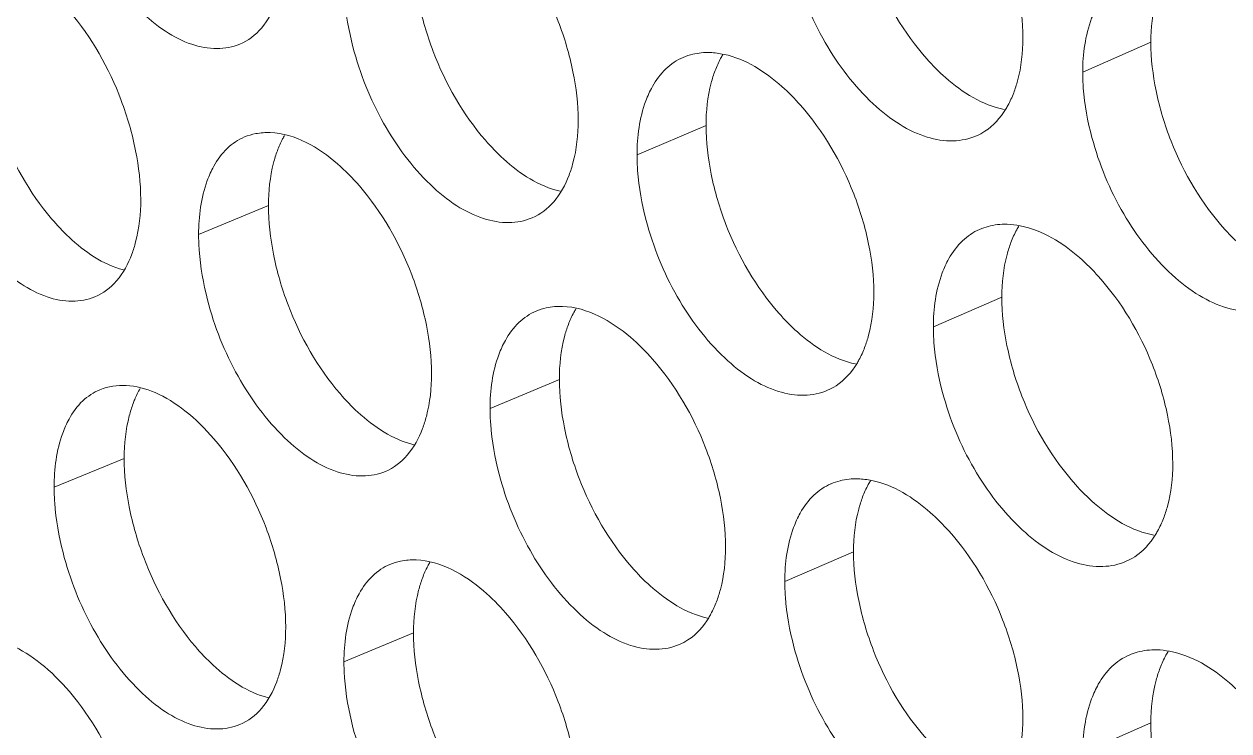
# Model space of a CAD drawing. Header units: millimetres. Extents: x 1177 to 4147, y 93 to 2194.
# Drawn here: x 2545.42 to 2559.37, y 957.03 to 965.21 of the extents above; entities that cross this region are included whole.
import ezdxf

# ---------------------------------------------------------------- set-up
doc = ezdxf.new("R2010")
doc.units = ezdxf.units.MM
doc.header["$LTSCALE"] = 0.1
doc.layers.get('0').update_dxf_attribs({"lineweight": 13})
doc.layers.add('标注', color=251, linetype='Continuous', lineweight=9)

# ---------------------------------------------------------------- blocks, each defined once
blk = doc.blocks.new('02')
at = {"layer": '标注'}
for p, q in [((4424.075, 969.841), (4422.948, 969.346)), ((4416.717, 968.466), (4415.576, 967.979)), ((4409.479, 967.143), (4408.324, 966.664)), ((4421.609, 965.627), (4420.477, 965.135)), ((4414.291, 964.269), (4413.145, 963.785)), ((4407.093, 962.963), (4405.934, 962.487)), ((4407.093, 962.963), (4405.934, 962.487)), ((4419.156, 961.419), (4418.02, 960.929)), ((4411.878, 960.078), (4410.728, 959.597)), ((4411.878, 960.078), (4410.728, 959.597)), ((4424.075, 958.591), (4422.948, 958.096))]:
    blk.add_line(p, q, dxfattribs=at)
for centre, radius, start, end in [((4416.719, 968.702), 0.968, 103.1675, 113.1121), ((4421.636, 965.846), 0.984, 104.7476, 113.5233), ((4414.281, 964.513), 0.96, 102.3564, 112.9065), ((4419.171, 961.646), 0.976, 103.9644, 113.3177), ((4411.856, 960.33), 0.952, 101.531, 112.7006), ((4411.856, 960.33), 0.952, 101.531, 112.7006), ((4424.114, 958.802), 0.993, 105.5171, 113.729)]:
    blk.add_arc(centre, radius, start, end, dxfattribs=at)
for points, knots in [([(4421.958, 969.911), (4421.958, 970.18), (4421.89, 970.739), (4421.566, 971.822), (4421.118, 972.582), (4420.738, 973.007)], [0, 0, 0, 0, 0.238776, 0.495052, 1, 1, 1, 1]), ([(4406.081, 972.654), (4406.194, 972.216), (4406.519, 971.392), (4407.152, 970.52), (4407.745, 970.021), (4408.183, 969.795), (4408.613, 969.713), (4408.886, 969.762), (4409.004, 969.811)], [0, 0, 0, 0, 0.303115, 0.587343, 0.711479, 0.819744, 0.914178, 1, 1, 1, 1]), ([(4419.156, 972.669), (4419.156, 972.399), (4419.223, 971.84), (4419.545, 970.757), (4419.99, 969.995), (4420.367, 969.57)], [0, 0, 0, 0, 0.23899, 0.49541, 1, 1, 1, 1]), ([(4414.602, 968.551), (4414.602, 968.821), (4414.535, 969.38), (4414.216, 970.464), (4413.776, 971.227), (4413.402, 971.656)], [0, 0, 0, 0, 0.238989, 0.495505, 1, 1, 1, 1]), ([(4411.878, 971.328), (4411.878, 971.059), (4411.944, 970.499), (4412.26, 969.415), (4412.697, 968.65), (4413.069, 968.221)], [0, 0, 0, 0, 0.239203, 0.495862, 1, 1, 1, 1]), ([(4418.171, 971.098), (4418.287, 970.658), (4418.626, 969.832), (4419.282, 968.966), (4419.895, 968.476), (4420.348, 968.259), (4420.791, 968.187), (4421.07, 968.243), (4421.191, 968.296)], [0, 0, 0, 0, 0.30069, 0.583702, 0.707914, 0.81685, 0.912547, 1, 1, 1, 1]), ([(4410.728, 970.847), (4410.728, 970.76), (4410.742, 970.395), (4410.807, 970.034), (4410.877, 969.765)], [0, 0, 0, 0, 0.238, 1, 1, 1, 1]), ([(4424.228, 970.748), (4424.203, 970.682), (4424.108, 970.389), (4424.075, 970.078), (4424.075, 969.841)], [0, 0, 0, 0, 0.230902, 1, 1, 1, 1]), ([(4407.367, 967.243), (4407.367, 967.512), (4407.301, 968.072), (4406.988, 969.157), (4406.555, 969.924), (4406.187, 970.356)], [0, 0, 0, 0, 0.239204, 0.495958, 1, 1, 1, 1]), ([(4409.004, 969.811), (4409.142, 969.868), (4409.405, 970.071), (4409.557, 970.36), (4409.616, 970.519)], [0, 0, 0, 0, 0.467218, 1, 1, 1, 1]), ([(4423.206, 970.477), (4423.163, 970.401), (4423.001, 970.045), (4422.948, 969.648), (4422.948, 969.346)], [0, 0, 0, 0, 0.224731, 1, 1, 1, 1]), ([(4404.721, 970.039), (4404.721, 969.769), (4404.786, 969.209), (4405.096, 968.124), (4405.525, 967.356), (4405.893, 966.923)], [0, 0, 0, 0, 0.239417, 0.496314, 1, 1, 1, 1]), ([(4410.877, 969.765), (4410.991, 969.326), (4411.321, 968.501), (4411.963, 967.631), (4412.564, 967.136), (4413.009, 966.914), (4413.444, 966.835), (4413.719, 966.887), (4413.839, 966.938)], [0, 0, 0, 0, 0.302139, 0.585875, 0.710041, 0.818575, 0.913518, 1, 1, 1, 1]), ([(4421.806, 969.004), (4421.831, 969.071), (4421.925, 969.364), (4421.958, 969.674), (4421.958, 969.911)], [0, 0, 0, 0, 0.230838, 1, 1, 1, 1]), ([(4424.075, 969.841), (4424.075, 969.571), (4424.143, 969.012), (4424.468, 967.93), (4424.918, 967.171), (4425.3, 966.748)], [0, 0, 0, 0, 0.238849, 0.49511, 1, 1, 1, 1]), ([(4416.339, 969.592), (4416.234, 969.548), (4416.032, 969.411), (4415.89, 969.216), (4415.83, 969.109)], [0, 0, 0, 0, 0.480026, 1, 1, 1, 1]), ([(4416.994, 969.637), (4416.982, 969.616), (4416.934, 969.531), (4416.894, 969.442), (4416.867, 969.373)], [0, 0, 0, 0, 0.242079, 1, 1, 1, 1]), ([(4418.279, 968.801), (4418.183, 968.91), (4417.827, 969.272), (4417.372, 969.566), (4417.015, 969.642)], [0, 0, 0, 0, 0.285173, 1, 1, 1, 1]), ([(4420.367, 969.57), (4420.465, 969.46), (4420.825, 969.094), (4421.289, 968.801), (4421.651, 968.73)], [0, 0, 0, 0, 0.285334, 1, 1, 1, 1]), ([(4416.867, 969.373), (4416.842, 969.306), (4416.749, 969.013), (4416.717, 968.703), (4416.717, 968.466)], [0, 0, 0, 0, 0.230459, 1, 1, 1, 1]), ([(4422.948, 969.346), (4422.948, 969.259), (4422.963, 968.895), (4423.029, 968.534), (4423.101, 968.265)], [0, 0, 0, 0, 0.23814, 1, 1, 1, 1]), ([(4415.83, 969.109), (4415.787, 969.033), (4415.627, 968.677), (4415.576, 968.281), (4415.576, 967.979)], [0, 0, 0, 0, 0.22403, 1, 1, 1, 1]), ([(4421.673, 968.733), (4421.686, 968.754), (4421.736, 968.841), (4421.778, 968.933), (4421.806, 969.004)], [0, 0, 0, 0, 0.242107, 1, 1, 1, 1]), ([(4419.493, 965.702), (4419.493, 965.971), (4419.425, 966.531), (4419.102, 967.613), (4418.657, 968.375), (4418.279, 968.801)], [0, 0, 0, 0, 0.238846, 0.495203, 1, 1, 1, 1]), ([(4421.191, 968.296), (4421.24, 968.317), (4421.433, 968.421), (4421.586, 968.592), (4421.673, 968.733)], [0, 0, 0, 0, 0.240804, 1, 1, 1, 1]), ([(4414.452, 967.646), (4414.477, 967.712), (4414.57, 968.005), (4414.602, 968.315), (4414.602, 968.551)], [0, 0, 0, 0, 0.230395, 1, 1, 1, 1]), ([(4403.704, 968.482), (4403.816, 968.044), (4404.139, 967.22), (4404.767, 966.348), (4405.356, 965.847), (4405.791, 965.62), (4406.218, 965.535), (4406.49, 965.583), (4406.608, 965.631)], [0, 0, 0, 0, 0.303606, 0.588083, 0.712204, 0.820335, 0.914512, 1, 1, 1, 1]), ([(4410.983, 967.467), (4410.871, 967.597), (4410.472, 968.008), (4409.918, 968.332), (4409.51, 968.348)], [0, 0, 0, 0, 0.295598, 1, 1, 1, 1]), ([(4416.717, 968.466), (4416.717, 968.197), (4416.783, 967.637), (4417.103, 966.554), (4417.545, 965.791), (4417.921, 965.364)], [0, 0, 0, 0, 0.23906, 0.495561, 1, 1, 1, 1]), ([(4409.084, 968.276), (4408.978, 968.232), (4408.775, 968.096), (4408.634, 967.9), (4408.574, 967.791)], [0, 0, 0, 0, 0.478627, 1, 1, 1, 1]), ([(4409.746, 968.302), (4409.735, 968.283), (4409.69, 968.201), (4409.652, 968.115), (4409.627, 968.048)], [0, 0, 0, 0, 0.242093, 1, 1, 1, 1]), ([(4413.069, 968.221), (4413.163, 968.113), (4413.51, 967.752), (4413.955, 967.458), (4414.306, 967.378)], [0, 0, 0, 0, 0.285361, 1, 1, 1, 1]), ([(4423.101, 968.265), (4423.219, 967.825), (4423.562, 966.998), (4424.227, 966.134), (4424.849, 965.648), (4425.308, 965.435), (4425.756, 965.367), (4426.038, 965.426), (4426.16, 965.481)], [0, 0, 0, 0, 0.299735, 0.582272, 0.706518, 0.81572, 0.911912, 1, 1, 1, 1]), ([(4409.627, 968.048), (4409.602, 967.982), (4409.511, 967.689), (4409.479, 967.379), (4409.479, 967.143)], [0, 0, 0, 0, 0.230017, 1, 1, 1, 1]), ([(4415.576, 967.979), (4415.576, 967.893), (4415.59, 967.528), (4415.656, 967.166), (4415.726, 966.898)], [0, 0, 0, 0, 0.238055, 1, 1, 1, 1]), ([(4408.574, 967.791), (4408.532, 967.716), (4408.375, 967.36), (4408.324, 966.965), (4408.324, 966.664)], [0, 0, 0, 0, 0.223347, 1, 1, 1, 1]), ([(4413.839, 966.938), (4413.976, 966.996), (4414.239, 967.199), (4414.392, 967.487), (4414.452, 967.646)], [0, 0, 0, 0, 0.468447, 1, 1, 1, 1]), ([(4412.177, 964.359), (4412.177, 964.629), (4412.11, 965.189), (4411.793, 966.273), (4411.355, 967.037), (4410.983, 967.467)], [0, 0, 0, 0, 0.23906, 0.495656, 1, 1, 1, 1]), ([(4407.219, 966.339), (4407.244, 966.405), (4407.335, 966.697), (4407.367, 967.007), (4407.367, 967.243)], [0, 0, 0, 0, 0.229953, 1, 1, 1, 1]), ([(4409.479, 967.143), (4409.479, 966.873), (4409.544, 966.313), (4409.858, 965.229), (4410.293, 964.463), (4410.664, 964.033)], [0, 0, 0, 0, 0.239274, 0.496012, 1, 1, 1, 1]), ([(4405.893, 966.923), (4405.983, 966.817), (4406.316, 966.461), (4406.742, 966.166), (4407.081, 966.078)], [0, 0, 0, 0, 0.285322, 1, 1, 1, 1]), ([(4415.726, 966.898), (4415.842, 966.459), (4416.177, 965.632), (4416.829, 964.765), (4417.438, 964.273), (4417.888, 964.055), (4418.328, 963.98), (4418.606, 964.036), (4418.727, 964.088)], [0, 0, 0, 0, 0.301171, 0.584422, 0.708619, 0.817421, 0.912868, 1, 1, 1, 1]), ([(4421.243, 966.749), (4421.138, 966.703), (4420.937, 966.567), (4420.795, 966.372), (4420.734, 966.265)], [0, 0, 0, 0, 0.480902, 1, 1, 1, 1]), ([(4421.893, 966.805), (4421.881, 966.784), (4421.83, 966.697), (4421.788, 966.605), (4421.761, 966.534)], [0, 0, 0, 0, 0.242091, 1, 1, 1, 1]), ([(4423.21, 965.969), (4423.111, 966.079), (4422.747, 966.444), (4422.279, 966.737), (4421.915, 966.808)], [0, 0, 0, 0, 0.285148, 1, 1, 1, 1]), ([(4425.3, 966.748), (4425.4, 966.637), (4425.769, 966.268), (4426.246, 965.976), (4426.614, 965.911)], [0, 0, 0, 0, 0.285283, 1, 1, 1, 1]), ([(4408.324, 966.664), (4408.324, 966.577), (4408.339, 966.213), (4408.403, 965.851), (4408.472, 965.582)], [0, 0, 0, 0, 0.237972, 1, 1, 1, 1]), ([(4406.608, 965.631), (4406.745, 965.688), (4407.009, 965.891), (4407.16, 966.179), (4407.219, 966.339)], [0, 0, 0, 0, 0.46659, 1, 1, 1, 1]), ([(4421.761, 966.534), (4421.736, 966.468), (4421.642, 966.174), (4421.609, 965.863), (4421.609, 965.627)], [0, 0, 0, 0, 0.230754, 1, 1, 1, 1]), ([(4420.734, 966.265), (4420.691, 966.189), (4420.53, 965.834), (4420.477, 965.436), (4420.477, 965.135)], [0, 0, 0, 0, 0.224496, 1, 1, 1, 1]), ([(4424.437, 962.876), (4424.437, 963.145), (4424.369, 963.704), (4424.042, 964.786), (4423.591, 965.545), (4423.21, 965.969)], [0, 0, 0, 0, 0.238705, 0.494901, 1, 1, 1, 1]), ([(4408.472, 965.582), (4408.585, 965.143), (4408.913, 964.318), (4409.551, 963.448), (4410.148, 962.951), (4410.589, 962.727), (4411.022, 962.646), (4411.296, 962.697), (4411.415, 962.747)], [0, 0, 0, 0, 0.302626, 0.586607, 0.710758, 0.819158, 0.913847, 1, 1, 1, 1]), ([(4419.341, 964.796), (4419.366, 964.862), (4419.46, 965.155), (4419.493, 965.465), (4419.493, 965.702)], [0, 0, 0, 0, 0.23069, 1, 1, 1, 1]), ([(4421.609, 965.627), (4421.609, 965.357), (4421.676, 964.798), (4422, 963.716), (4422.447, 962.955), (4422.827, 962.531)], [0, 0, 0, 0, 0.238919, 0.49526, 1, 1, 1, 1]), ([(4413.907, 965.398), (4413.802, 965.353), (4413.6, 965.217), (4413.458, 965.022), (4413.398, 964.914)], [0, 0, 0, 0, 0.479572, 1, 1, 1, 1]), ([(4415.834, 964.601), (4415.72, 964.73), (4415.315, 965.141), (4414.756, 965.46), (4414.345, 965.475)], [0, 0, 0, 0, 0.29472, 1, 1, 1, 1]), ([(4414.565, 965.436), (4414.553, 965.416), (4414.506, 965.332), (4414.466, 965.244), (4414.44, 965.175)], [0, 0, 0, 0, 0.242079, 1, 1, 1, 1]), ([(4417.921, 965.364), (4418.018, 965.255), (4418.373, 964.891), (4418.831, 964.598), (4419.189, 964.523)], [0, 0, 0, 0, 0.28535, 1, 1, 1, 1]), ([(4414.44, 965.175), (4414.415, 965.109), (4414.323, 964.816), (4414.291, 964.506), (4414.291, 964.269)], [0, 0, 0, 0, 0.230311, 1, 1, 1, 1]), ([(4420.477, 965.135), (4420.477, 965.048), (4420.492, 964.683), (4420.558, 964.322), (4420.629, 964.054)], [0, 0, 0, 0, 0.238111, 1, 1, 1, 1]), ([(4413.398, 964.914), (4413.356, 964.838), (4413.196, 964.483), (4413.145, 964.086), (4413.145, 963.785)], [0, 0, 0, 0, 0.2238, 1, 1, 1, 1]), ([(4419.211, 964.528), (4419.223, 964.548), (4419.273, 964.635), (4419.314, 964.725), (4419.341, 964.796)], [0, 0, 0, 0, 0.242099, 1, 1, 1, 1]), ([(4417.041, 961.499), (4417.041, 961.768), (4416.974, 962.327), (4416.653, 963.411), (4416.21, 964.173), (4415.834, 964.601)], [0, 0, 0, 0, 0.238918, 0.495354, 1, 1, 1, 1]), ([(4412.027, 963.454), (4412.052, 963.52), (4412.145, 963.813), (4412.177, 964.123), (4412.177, 964.359)], [0, 0, 0, 0, 0.230247, 1, 1, 1, 1]), ([(4418.727, 964.088), (4418.776, 964.109), (4418.971, 964.213), (4419.124, 964.385), (4419.211, 964.528)], [0, 0, 0, 0, 0.240491, 1, 1, 1, 1]), ([(4408.578, 963.284), (4408.433, 963.453), (4408.136, 963.749), (4407.641, 964.064), (4407.146, 964.199), (4406.827, 964.154), (4406.692, 964.098)], [0, 0, 0, 0, 0.30699, 0.573081, 0.799443, 1, 1, 1, 1]), ([(4408.578, 963.284), (4408.433, 963.453), (4408.136, 963.749), (4407.641, 964.064), (4407.146, 964.199), (4406.827, 964.154), (4406.692, 964.098)], [0, 0, 0, 0, 0.30699, 0.573081, 0.799443, 1, 1, 1, 1]), ([(4414.291, 964.269), (4414.291, 964), (4414.357, 963.44), (4414.675, 962.357), (4415.114, 961.593), (4415.489, 961.165)], [0, 0, 0, 0, 0.239131, 0.495711, 1, 1, 1, 1]), ([(4406.692, 964.098), (4406.587, 964.055), (4406.383, 963.919), (4406.242, 963.722), (4406.182, 963.613)], [0, 0, 0, 0, 0.478136, 1, 1, 1, 1]), ([(4406.692, 964.098), (4406.587, 964.055), (4406.383, 963.919), (4406.242, 963.722), (4406.182, 963.613)], [0, 0, 0, 0, 0.478136, 1, 1, 1, 1]), ([(4407.357, 964.118), (4407.323, 964.059), (4407.283, 963.976), (4407.249, 963.89), (4407.24, 963.868)], [0, 0, 0, 0, 0.741765, 1, 1, 1, 1]), ([(4407.357, 964.118), (4407.323, 964.059), (4407.283, 963.976), (4407.249, 963.89), (4407.24, 963.868)], [0, 0, 0, 0, 0.741765, 1, 1, 1, 1]), ([(4410.664, 964.033), (4410.756, 963.925), (4411.099, 963.566), (4411.537, 963.271), (4411.884, 963.189)], [0, 0, 0, 0, 0.285356, 1, 1, 1, 1]), ([(4420.629, 964.054), (4420.746, 963.614), (4421.087, 962.787), (4421.748, 961.922), (4422.365, 961.434), (4422.821, 961.219), (4423.267, 961.149), (4423.547, 961.207), (4423.669, 961.261)], [0, 0, 0, 0, 0.300212, 0.582985, 0.707214, 0.816283, 0.912228, 1, 1, 1, 1]), ([(4407.24, 963.868), (4407.216, 963.802), (4407.125, 963.509), (4407.093, 963.199), (4407.093, 962.963)], [0, 0, 0, 0, 0.229871, 1, 1, 1, 1]), ([(4407.24, 963.868), (4407.216, 963.802), (4407.125, 963.509), (4407.093, 963.199), (4407.093, 962.963)], [0, 0, 0, 0, 0.229871, 1, 1, 1, 1]), ([(4413.145, 963.785), (4413.145, 963.699), (4413.16, 963.334), (4413.224, 962.972), (4413.295, 962.703)], [0, 0, 0, 0, 0.238027, 1, 1, 1, 1]), ([(4406.182, 963.613), (4406.141, 963.538), (4405.984, 963.183), (4405.934, 962.788), (4405.934, 962.487)], [0, 0, 0, 0, 0.223124, 1, 1, 1, 1]), ([(4406.182, 963.613), (4406.141, 963.538), (4405.984, 963.183), (4405.934, 962.788), (4405.934, 962.487)], [0, 0, 0, 0, 0.223124, 1, 1, 1, 1]), ([(4411.415, 962.747), (4411.552, 962.804), (4411.815, 963.007), (4411.967, 963.296), (4412.027, 963.454)], [0, 0, 0, 0, 0.467837, 1, 1, 1, 1]), ([(4409.765, 960.173), (4409.765, 960.443), (4409.699, 961.003), (4409.384, 962.087), (4408.949, 962.853), (4408.578, 963.284)], [0, 0, 0, 0, 0.239132, 0.495807, 1, 1, 1, 1]), ([(4409.765, 960.173), (4409.765, 960.443), (4409.699, 961.003), (4409.384, 962.087), (4408.949, 962.853), (4408.578, 963.284)], [0, 0, 0, 0, 0.239132, 0.495807, 1, 1, 1, 1]), ([(4407.093, 962.963), (4407.093, 962.693), (4407.158, 962.134), (4407.471, 961.049), (4407.902, 960.282), (4408.271, 959.85)], [0, 0, 0, 0, 0.239345, 0.496163, 1, 1, 1, 1]), ([(4407.093, 962.963), (4407.093, 962.693), (4407.158, 962.134), (4407.471, 961.049), (4407.902, 960.282), (4408.271, 959.85)], [0, 0, 0, 0, 0.239345, 0.496163, 1, 1, 1, 1]), ([(4424.284, 961.969), (4424.309, 962.035), (4424.404, 962.328), (4424.437, 962.639), (4424.437, 962.876)], [0, 0, 0, 0, 0.230986, 1, 1, 1, 1]), ([(4413.295, 962.703), (4413.409, 962.264), (4413.742, 961.439), (4414.389, 960.57), (4414.994, 960.077), (4415.442, 959.856), (4415.879, 959.78), (4416.156, 959.834), (4416.276, 959.885)], [0, 0, 0, 0, 0.301654, 0.585147, 0.709328, 0.817996, 0.913192, 1, 1, 1, 1]), ([(4419.437, 962.593), (4419.425, 962.572), (4419.375, 962.486), (4419.334, 962.396), (4419.308, 962.325)], [0, 0, 0, 0, 0.242083, 1, 1, 1, 1]), ([(4420.738, 961.757), (4420.64, 961.867), (4420.28, 962.23), (4419.819, 962.523), (4419.459, 962.597)], [0, 0, 0, 0, 0.285164, 1, 1, 1, 1]), ([(4405.934, 962.487), (4405.934, 962.4), (4405.948, 962.036), (4406.012, 961.673), (4406.081, 961.404)], [0, 0, 0, 0, 0.237945, 1, 1, 1, 1]), ([(4405.934, 962.487), (4405.934, 962.4), (4405.948, 962.036), (4406.012, 961.673), (4406.081, 961.404)], [0, 0, 0, 0, 0.237945, 1, 1, 1, 1]), ([(4418.784, 962.543), (4418.68, 962.498), (4418.478, 962.361), (4418.336, 962.166), (4418.275, 962.059)], [0, 0, 0, 0, 0.48047, 1, 1, 1, 1]), ([(4422.827, 962.531), (4422.926, 962.42), (4423.29, 962.053), (4423.761, 961.761), (4424.126, 961.692)], [0, 0, 0, 0, 0.285312, 1, 1, 1, 1]), ([(4419.308, 962.325), (4419.282, 962.259), (4419.189, 961.966), (4419.156, 961.655), (4419.156, 961.419)], [0, 0, 0, 0, 0.230606, 1, 1, 1, 1]), ([(4418.275, 962.059), (4418.233, 961.983), (4418.072, 961.628), (4418.02, 961.231), (4418.02, 960.929)], [0, 0, 0, 0, 0.224262, 1, 1, 1, 1]), ([(4424.148, 961.694), (4424.161, 961.715), (4424.213, 961.804), (4424.256, 961.897), (4424.284, 961.969)], [0, 0, 0, 0, 0.242119, 1, 1, 1, 1]), ([(4421.958, 958.661), (4421.958, 958.93), (4421.89, 959.489), (4421.566, 960.572), (4421.118, 961.332), (4420.738, 961.757)], [0, 0, 0, 0, 0.238776, 0.495052, 1, 1, 1, 1]), ([(4423.669, 961.261), (4423.717, 961.282), (4423.909, 961.385), (4424.061, 961.554), (4424.148, 961.694)], [0, 0, 0, 0, 0.241108, 1, 1, 1, 1]), ([(4406.081, 961.404), (4406.194, 960.966), (4406.519, 960.142), (4407.152, 959.27), (4407.745, 958.771), (4408.183, 958.545), (4408.613, 958.463), (4408.886, 958.512), (4409.004, 958.561)], [0, 0, 0, 0, 0.303115, 0.587343, 0.711479, 0.819744, 0.914178, 1, 1, 1, 1]), ([(4406.081, 961.404), (4406.194, 960.966), (4406.519, 960.142), (4407.152, 959.27), (4407.745, 958.771), (4408.183, 958.545), (4408.613, 958.463), (4408.886, 958.512), (4409.004, 958.561)], [0, 0, 0, 0, 0.303115, 0.587343, 0.711479, 0.819744, 0.914178, 1, 1, 1, 1]), ([(4416.89, 960.593), (4416.915, 960.659), (4417.008, 960.952), (4417.041, 961.262), (4417.041, 961.499)], [0, 0, 0, 0, 0.230542, 1, 1, 1, 1]), ([(4419.156, 961.419), (4419.156, 961.149), (4419.223, 960.59), (4419.545, 959.507), (4419.99, 958.745), (4420.367, 958.32)], [0, 0, 0, 0, 0.23899, 0.49541, 1, 1, 1, 1]), ([(4411.489, 961.209), (4411.384, 961.165), (4411.181, 961.029), (4411.039, 960.833), (4410.979, 960.725)], [0, 0, 0, 0, 0.479105, 1, 1, 1, 1]), ([(4411.489, 961.209), (4411.384, 961.165), (4411.181, 961.029), (4411.039, 960.833), (4410.979, 960.725)], [0, 0, 0, 0, 0.479105, 1, 1, 1, 1]), ([(4413.402, 960.406), (4413.289, 960.535), (4412.887, 960.947), (4412.33, 961.268), (4411.921, 961.284)], [0, 0, 0, 0, 0.295157, 1, 1, 1, 1]), ([(4413.402, 960.406), (4413.289, 960.535), (4412.887, 960.947), (4412.33, 961.268), (4411.921, 961.284)], [0, 0, 0, 0, 0.295157, 1, 1, 1, 1]), ([(4412.149, 961.241), (4412.137, 961.222), (4412.091, 961.139), (4412.052, 961.051), (4412.027, 960.984)], [0, 0, 0, 0, 0.242084, 1, 1, 1, 1]), ([(4412.149, 961.241), (4412.137, 961.222), (4412.091, 961.139), (4412.052, 961.051), (4412.027, 960.984)], [0, 0, 0, 0, 0.242084, 1, 1, 1, 1]), ([(4415.489, 961.165), (4415.584, 961.056), (4415.935, 960.694), (4416.387, 960.4), (4416.741, 960.323)], [0, 0, 0, 0, 0.285359, 1, 1, 1, 1]), ([(4412.027, 960.984), (4412.002, 960.918), (4411.91, 960.625), (4411.878, 960.315), (4411.878, 960.078)], [0, 0, 0, 0, 0.230164, 1, 1, 1, 1]), ([(4412.027, 960.984), (4412.002, 960.918), (4411.91, 960.625), (4411.878, 960.315), (4411.878, 960.078)], [0, 0, 0, 0, 0.230164, 1, 1, 1, 1]), ([(4418.02, 960.929), (4418.02, 960.842), (4418.034, 960.478), (4418.1, 960.116), (4418.171, 959.848)], [0, 0, 0, 0, 0.238083, 1, 1, 1, 1]), ([(4410.979, 960.725), (4410.937, 960.649), (4410.779, 960.294), (4410.728, 959.898), (4410.728, 959.597)], [0, 0, 0, 0, 0.223573, 1, 1, 1, 1]), ([(4410.979, 960.725), (4410.937, 960.649), (4410.779, 960.294), (4410.728, 959.898), (4410.728, 959.597)], [0, 0, 0, 0, 0.223573, 1, 1, 1, 1]), ([(4416.762, 960.328), (4416.774, 960.349), (4416.823, 960.434), (4416.863, 960.524), (4416.89, 960.593)], [0, 0, 0, 0, 0.242095, 1, 1, 1, 1]), ([(4414.602, 957.301), (4414.602, 957.571), (4414.535, 958.13), (4414.216, 959.214), (4413.776, 959.977), (4413.402, 960.406)], [0, 0, 0, 0, 0.238989, 0.495505, 1, 1, 1, 1]), ([(4414.602, 957.301), (4414.602, 957.571), (4414.535, 958.13), (4414.216, 959.214), (4413.776, 959.977), (4413.402, 960.406)], [0, 0, 0, 0, 0.238989, 0.495505, 1, 1, 1, 1]), ([(4409.616, 959.269), (4409.641, 959.335), (4409.733, 959.628), (4409.765, 959.937), (4409.765, 960.173)], [0, 0, 0, 0, 0.2301, 1, 1, 1, 1]), ([(4409.616, 959.269), (4409.641, 959.335), (4409.733, 959.628), (4409.765, 959.937), (4409.765, 960.173)], [0, 0, 0, 0, 0.2301, 1, 1, 1, 1]), ([(4416.276, 959.885), (4416.325, 959.906), (4416.522, 960.01), (4416.675, 960.184), (4416.762, 960.328)], [0, 0, 0, 0, 0.240168, 1, 1, 1, 1]), ([(4406.187, 959.106), (4406.042, 959.275), (4405.748, 959.571), (4405.257, 959.888), (4404.765, 960.024), (4404.448, 959.981), (4404.314, 959.926)], [0, 0, 0, 0, 0.307488, 0.573733, 0.799889, 1, 1, 1, 1]), ([(4411.878, 960.078), (4411.878, 959.809), (4411.944, 959.249), (4412.26, 958.165), (4412.697, 957.4), (4413.069, 956.971)], [0, 0, 0, 0, 0.239203, 0.495862, 1, 1, 1, 1]), ([(4411.878, 960.078), (4411.878, 959.809), (4411.944, 959.249), (4412.26, 958.165), (4412.697, 957.4), (4413.069, 956.971)], [0, 0, 0, 0, 0.239203, 0.495862, 1, 1, 1, 1]), ([(4408.271, 959.85), (4408.363, 959.743), (4408.701, 959.386), (4409.133, 959.091), (4409.476, 959.006)], [0, 0, 0, 0, 0.285343, 1, 1, 1, 1]), ([(4408.271, 959.85), (4408.363, 959.743), (4408.701, 959.386), (4409.133, 959.091), (4409.476, 959.006)], [0, 0, 0, 0, 0.285343, 1, 1, 1, 1]), ([(4418.171, 959.848), (4418.287, 959.408), (4418.626, 958.582), (4419.282, 957.716), (4419.895, 957.226), (4420.348, 957.009), (4420.791, 956.937), (4421.07, 956.993), (4421.191, 957.046)], [0, 0, 0, 0, 0.30069, 0.583702, 0.707914, 0.81685, 0.912547, 1, 1, 1, 1]), ([(4424.363, 959.772), (4424.35, 959.751), (4424.298, 959.663), (4424.256, 959.57), (4424.228, 959.498)], [0, 0, 0, 0, 0.242103, 1, 1, 1, 1]), ([(4425.696, 958.937), (4425.596, 959.047), (4425.227, 959.414), (4424.752, 959.706), (4424.385, 959.774)], [0, 0, 0, 0, 0.285125, 1, 1, 1, 1]), ([(4410.728, 959.597), (4410.728, 959.51), (4410.742, 959.145), (4410.807, 958.784), (4410.877, 958.515)], [0, 0, 0, 0, 0.238, 1, 1, 1, 1]), ([(4410.728, 959.597), (4410.728, 959.51), (4410.742, 959.145), (4410.807, 958.784), (4410.877, 958.515)], [0, 0, 0, 0, 0.238, 1, 1, 1, 1]), ([(4423.715, 959.711), (4423.61, 959.665), (4423.41, 959.528), (4423.267, 959.334), (4423.206, 959.227)], [0, 0, 0, 0, 0.481324, 1, 1, 1, 1]), ([(4424.228, 959.498), (4424.203, 959.432), (4424.108, 959.139), (4424.075, 958.828), (4424.075, 958.591)], [0, 0, 0, 0, 0.230902, 1, 1, 1, 1]), ([(4409.004, 958.561), (4409.142, 958.618), (4409.405, 958.821), (4409.557, 959.11), (4409.616, 959.269)], [0, 0, 0, 0, 0.467218, 1, 1, 1, 1]), ([(4409.004, 958.561), (4409.142, 958.618), (4409.405, 958.821), (4409.557, 959.11), (4409.616, 959.269)], [0, 0, 0, 0, 0.467218, 1, 1, 1, 1]), ([(4423.206, 959.227), (4423.163, 959.151), (4423.001, 958.795), (4422.948, 958.398), (4422.948, 958.096)], [0, 0, 0, 0, 0.224731, 1, 1, 1, 1]), ([(4407.367, 955.993), (4407.367, 956.262), (4407.301, 956.822), (4406.988, 957.907), (4406.555, 958.674), (4406.187, 959.106)], [0, 0, 0, 0, 0.239204, 0.495958, 1, 1, 1, 1]), ([(4404.721, 958.789), (4404.721, 958.519), (4404.786, 957.959), (4405.096, 956.874), (4405.525, 956.106), (4405.893, 955.673)], [0, 0, 0, 0, 0.239417, 0.496314, 1, 1, 1, 1]), ([(4421.806, 957.754), (4421.831, 957.821), (4421.925, 958.114), (4421.958, 958.424), (4421.958, 958.661)], [0, 0, 0, 0, 0.230838, 1, 1, 1, 1]), ([(4424.075, 958.591), (4424.075, 958.321), (4424.143, 957.762), (4424.468, 956.68), (4424.918, 955.921), (4425.3, 955.498)], [0, 0, 0, 0, 0.238849, 0.49511, 1, 1, 1, 1]), ([(4410.877, 958.515), (4410.991, 958.076), (4411.321, 957.251), (4411.963, 956.381), (4412.564, 955.886), (4413.009, 955.664), (4413.444, 955.585), (4413.719, 955.637), (4413.839, 955.688)], [0, 0, 0, 0, 0.302139, 0.585875, 0.710041, 0.818575, 0.913518, 1, 1, 1, 1]), ([(4410.877, 958.515), (4410.991, 958.076), (4411.321, 957.251), (4411.963, 956.381), (4412.564, 955.886), (4413.009, 955.664), (4413.444, 955.585), (4413.719, 955.637), (4413.839, 955.688)], [0, 0, 0, 0, 0.302139, 0.585875, 0.710041, 0.818575, 0.913518, 1, 1, 1, 1])]:
    blk.add_open_spline(points, degree=3, knots=knots, dxfattribs=at)
for points in [[(4416.782, 969.672), (4416.687, 969.675), (4416.591, 969.666), (4416.499, 969.645)], [(4417.015, 969.642), (4416.939, 969.659), (4416.86, 969.669), (4416.782, 969.672)], [(4409.27, 968.331), (4409.206, 968.319), (4409.143, 968.301), (4409.084, 968.276)], [(4409.51, 968.348), (4409.43, 968.351), (4409.349, 968.346), (4409.27, 968.331)], [(4421.697, 966.833), (4421.592, 966.836), (4421.486, 966.825), (4421.385, 966.798)], [(4421.915, 966.808), (4421.843, 966.822), (4421.77, 966.831), (4421.697, 966.833)], [(4414.345, 965.475), (4414.255, 965.478), (4414.163, 965.471), (4414.075, 965.451)], [(4419.233, 962.624), (4419.133, 962.627), (4419.032, 962.618), (4418.935, 962.594)], [(4419.459, 962.597), (4419.384, 962.613), (4419.308, 962.622), (4419.233, 962.624)], [(4411.921, 961.284), (4411.836, 961.287), (4411.749, 961.281), (4411.666, 961.264)], [(4411.921, 961.284), (4411.836, 961.287), (4411.749, 961.281), (4411.666, 961.264)], [(4424.174, 959.797), (4424.065, 959.8), (4423.954, 959.788), (4423.849, 959.758)], [(4424.385, 959.774), (4424.315, 959.787), (4424.245, 959.795), (4424.174, 959.797)]]:
    blk.add_open_spline(points, degree=3, dxfattribs=at)

msp = doc.modelspace()

# ---------------------------------------------------------------- block references
at = {"xscale": 0.7, "yscale": 0.7, "zscale": 0.7}
msp.add_blockref('02', (-538.391, 286.112), dxfattribs=at)

doc.saveas('drawing.dxf')
